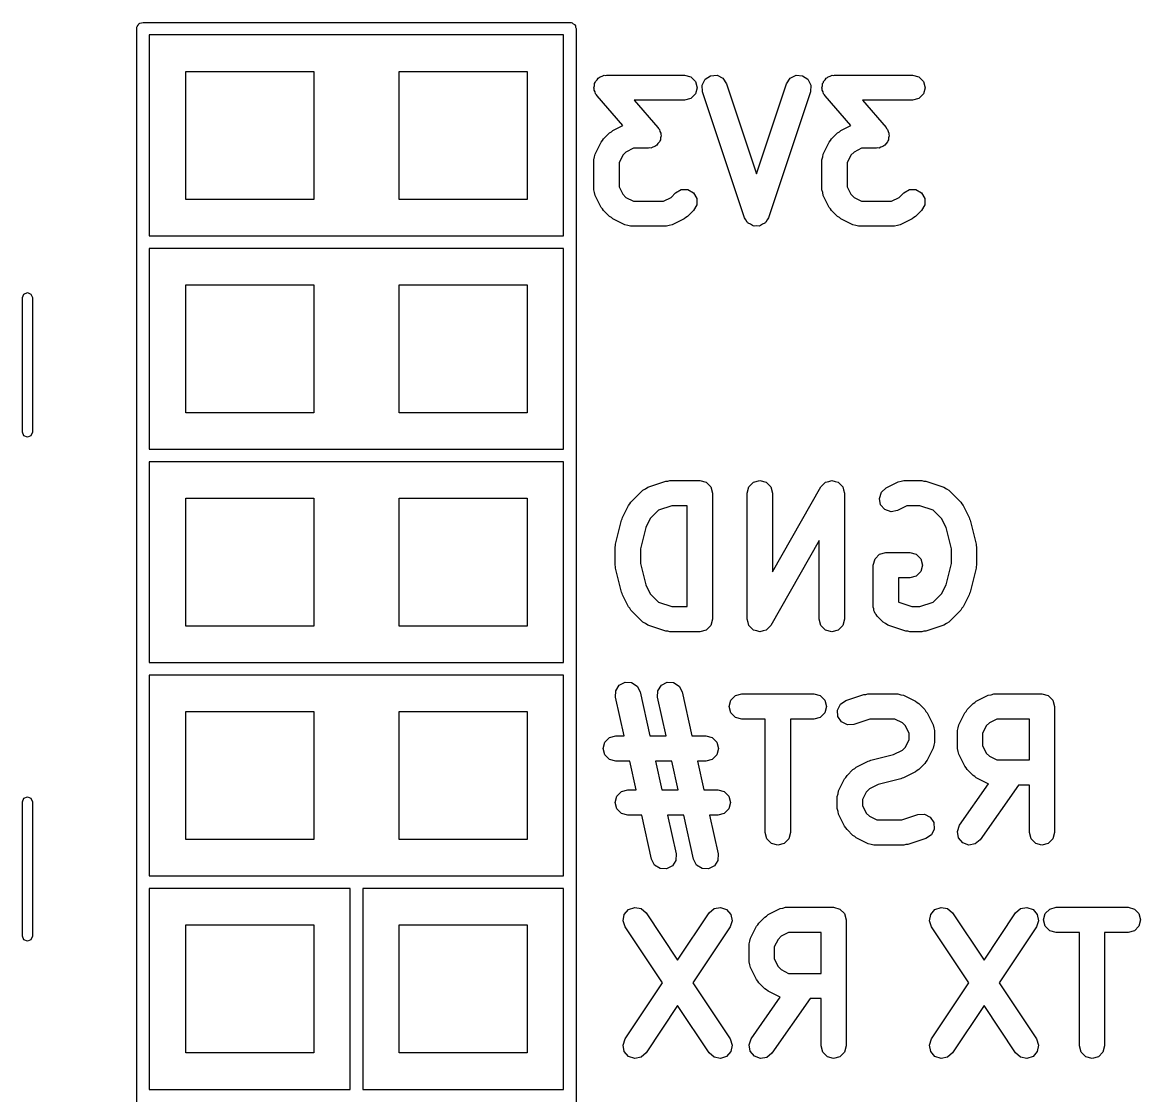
# Model space of a CAD drawing. Extents: x 1.65 to 3.45, y 0.29 to 3.7.
# Drawn here: x 2.923 to 3.447, y 2.37 to 2.873 of the extents above; entities that cross this region are included whole.
import ezdxf

# ---------------------------------------------------------------- set-up
doc = ezdxf.new("R2010")
doc.units = 0
doc.header["$MEASUREMENT"] = 0
doc.layers.add('BLACK', color=7, linetype='CONTINUOUS')

msp = doc.modelspace()

# ---------------------------------------------------------------- linework, layer by layer
at = {"layer": 'BLACK', "linetype": 'CONTINUOUS'}
for p, q in [((2.97723, 2.87101), (2.97772, 2.8716)), ((2.97772, 2.8716), (2.9781, 2.87226)), ((2.9781, 2.87226), (2.97835, 2.87235)), ((2.97835, 2.87235), (2.97852, 2.87256)), ((2.97852, 2.87256), (2.97928, 2.87269)), ((2.97928, 2.87269), (2.98, 2.87295)), ((2.98, 2.87295), (3.18, 2.87295)), ((3.18, 2.87295), (3.18038, 2.87289)), ((3.18038, 2.87289), (3.18051, 2.87291)), ((3.18051, 2.87291), (3.18063, 2.87284)), ((3.18063, 2.87284), (3.18101, 2.87277)), ((3.18101, 2.87277), (3.1816, 2.87228)), ((3.1816, 2.87228), (3.18226, 2.8719)), ((3.18226, 2.8719), (3.18235, 2.87165)), ((3.18235, 2.87165), (3.18256, 2.87148)), ((3.18256, 2.87148), (3.18269, 2.87072)), ((2.97705, 2.87), (2.97711, 2.87038)), ((2.97705, 2.27), (2.97705, 2.87)), ((2.97709, 2.87051), (2.97716, 2.87063)), ((2.97711, 2.87038), (2.97709, 2.87051)), ((2.97716, 2.87063), (2.97723, 2.87101)), ((2.98295, 2.86705), (2.98295, 2.77295)), ((3.17705, 2.86705), (2.98295, 2.86705)), ((3.17705, 2.77295), (3.17705, 2.86705)), ((3.18269, 2.87072), (3.18295, 2.87)), ((3.18295, 2.87), (3.18295, 2.27)), ((3, 2.79), (3, 2.85)), ((3, 2.85), (3.06, 2.85)), ((3.06, 2.85), (3.06, 2.79)), ((3.1, 2.79), (3.1, 2.85)), ((3.1, 2.85), (3.16, 2.85)), ((3.16, 2.85), (3.16, 2.79)), ((3.19189, 2.84473), (3.19204, 2.84529)), ((3.19204, 2.84529), (3.19273, 2.84598)), ((3.19273, 2.84598), (3.19327, 2.84678)), ((3.19327, 2.84678), (3.19379, 2.84704)), ((3.19379, 2.84704), (3.1942, 2.84745)), ((3.1942, 2.84745), (3.19514, 2.84771)), ((3.19514, 2.84771), (3.19601, 2.84813)), ((3.19601, 2.84813), (3.19659, 2.84809)), ((3.19659, 2.84809), (3.19715, 2.84825)), ((3.19715, 2.84825), (3.23371, 2.84825)), ((3.23371, 2.84825), (3.23666, 2.84745)), ((3.23666, 2.84745), (3.23883, 2.84529)), ((3.23883, 2.84529), (3.23962, 2.84234)), ((3.24199, 2.84352), (3.24335, 2.84626)), ((3.24335, 2.84626), (3.24591, 2.84794)), ((3.24591, 2.84794), (3.24896, 2.84813)), ((3.24896, 2.84813), (3.25169, 2.84676)), ((3.25169, 2.84676), (3.25338, 2.84421)), ((3.28154, 2.84421), (3.28322, 2.84676)), ((3.28322, 2.84676), (3.28596, 2.84813)), ((3.28596, 2.84813), (3.28901, 2.84794)), ((3.28901, 2.84794), (3.29156, 2.84626)), ((3.29156, 2.84626), (3.29293, 2.84352)), ((3.29875, 2.84473), (3.2989, 2.84529)), ((3.2989, 2.84529), (3.29959, 2.84598)), ((3.29959, 2.84598), (3.30013, 2.84678)), ((3.30013, 2.84678), (3.30065, 2.84704)), ((3.30065, 2.84704), (3.30106, 2.84745)), ((3.30106, 2.84745), (3.302, 2.84771)), ((3.302, 2.84771), (3.30287, 2.84813)), ((3.30287, 2.84813), (3.30345, 2.84809)), ((3.30345, 2.84809), (3.30402, 2.84825)), ((3.30402, 2.84825), (3.34057, 2.84825)), ((3.34057, 2.84825), (3.34353, 2.84745)), ((3.34353, 2.84745), (3.34569, 2.84529)), ((3.34569, 2.84529), (3.34648, 2.84234)), ((3.19125, 2.84234), (3.1915, 2.84328)), ((3.1914, 2.84178), (3.19125, 2.84234)), ((3.19136, 2.84119), (3.1914, 2.84178)), ((3.19179, 2.84032), (3.19136, 2.84119)), ((3.1915, 2.84328), (3.19156, 2.84424)), ((3.19156, 2.84424), (3.19189, 2.84473)), ((3.19204, 2.83939), (3.19179, 2.84032)), ((3.23962, 2.84234), (3.23883, 2.83939)), ((3.24217, 2.84047), (3.24199, 2.84352)), ((3.26186, 2.78142), (3.24217, 2.84047)), ((3.25338, 2.84421), (3.26746, 2.80196)), ((3.26746, 2.80196), (3.28154, 2.84421)), ((3.29275, 2.84047), (3.27306, 2.78142)), ((3.29293, 2.84352), (3.29275, 2.84047)), ((3.29811, 2.84234), (3.29836, 2.84328)), ((3.29826, 2.84178), (3.29811, 2.84234)), ((3.29822, 2.84119), (3.29826, 2.84178)), ((3.29865, 2.84032), (3.29822, 2.84119)), ((3.29836, 2.84328), (3.29843, 2.84424)), ((3.29843, 2.84424), (3.29875, 2.84473)), ((3.2989, 2.83939), (3.29865, 2.84032)), ((3.34648, 2.84234), (3.34569, 2.83939)), ((3.19245, 2.83897), (3.19204, 2.83939)), ((3.19271, 2.83845), (3.19245, 2.83897)), ((3.20479, 2.82464), (3.19271, 2.83845)), ((3.23371, 2.83643), (3.21017, 2.83643)), ((3.21017, 2.83643), (3.22128, 2.82373)), ((3.23666, 2.83723), (3.23371, 2.83643)), ((3.23883, 2.83939), (3.23666, 2.83723)), ((3.29931, 2.83897), (3.2989, 2.83939)), ((3.29957, 2.83845), (3.29931, 2.83897)), ((3.31166, 2.82464), (3.29957, 2.83845)), ((3.34057, 2.83643), (3.31703, 2.83643)), ((3.31703, 2.83643), (3.32815, 2.82373)), ((3.34353, 2.83723), (3.34057, 2.83643)), ((3.34569, 2.83939), (3.34353, 2.83723)), ((3.20014, 2.82231), (3.20479, 2.82464)), ((3.307, 2.82231), (3.31166, 2.82464)), ((3.19579, 2.81839), (3.1986, 2.82121)), ((3.1986, 2.82121), (3.19943, 2.82168)), ((3.19943, 2.82168), (3.20014, 2.82231)), ((3.22128, 2.82373), (3.22154, 2.82321)), ((3.22154, 2.82321), (3.22195, 2.8228)), ((3.22195, 2.8228), (3.2222, 2.82186)), ((3.2222, 2.82186), (3.22263, 2.82099)), ((3.22249, 2.81891), (3.22243, 2.81794)), ((3.22274, 2.81984), (3.22249, 2.81891)), ((3.22263, 2.82099), (3.22259, 2.82041)), ((3.22259, 2.82041), (3.22274, 2.81984)), ((3.30265, 2.81839), (3.30546, 2.82121)), ((3.30546, 2.82121), (3.30629, 2.82168)), ((3.30629, 2.82168), (3.307, 2.82231)), ((3.32815, 2.82373), (3.3284, 2.82321)), ((3.3284, 2.82321), (3.32882, 2.8228)), ((3.32882, 2.8228), (3.32907, 2.82186)), ((3.32907, 2.82186), (3.32949, 2.82099)), ((3.32936, 2.81891), (3.32929, 2.81794)), ((3.32961, 2.81984), (3.32936, 2.81891)), ((3.32949, 2.82099), (3.32946, 2.82041)), ((3.32946, 2.82041), (3.32961, 2.81984)), ((3.19187, 2.81123), (3.19468, 2.81686)), ((3.19468, 2.81686), (3.19531, 2.81757)), ((3.19531, 2.81757), (3.19579, 2.81839)), ((3.2098, 2.81394), (3.20628, 2.81218)), ((3.21684, 2.81394), (3.2098, 2.81394)), ((3.2174, 2.81409), (3.21684, 2.81394)), ((3.21798, 2.81405), (3.2174, 2.81409)), ((3.21886, 2.81448), (3.21798, 2.81405)), ((3.21979, 2.81473), (3.21886, 2.81448)), ((3.2202, 2.81514), (3.21979, 2.81473)), ((3.22073, 2.8154), (3.2202, 2.81514)), ((3.22127, 2.8162), (3.22073, 2.8154)), ((3.22195, 2.81689), (3.22127, 2.8162)), ((3.2221, 2.81745), (3.22195, 2.81689)), ((3.22243, 2.81794), (3.2221, 2.81745)), ((3.29873, 2.81123), (3.30155, 2.81686)), ((3.30155, 2.81686), (3.30218, 2.81757)), ((3.30218, 2.81757), (3.30265, 2.81839)), ((3.31666, 2.81394), (3.31314, 2.81218)), ((3.3237, 2.81394), (3.31666, 2.81394)), ((3.32426, 2.81409), (3.3237, 2.81394)), ((3.32485, 2.81405), (3.32426, 2.81409)), ((3.32572, 2.81448), (3.32485, 2.81405)), ((3.32665, 2.81473), (3.32572, 2.81448)), ((3.32707, 2.81514), (3.32665, 2.81473)), ((3.32759, 2.8154), (3.32707, 2.81514)), ((3.32813, 2.8162), (3.32759, 2.8154)), ((3.32882, 2.81689), (3.32813, 2.8162)), ((3.32897, 2.81745), (3.32882, 2.81689)), ((3.32929, 2.81794), (3.32897, 2.81745)), ((3.19125, 2.80859), (3.1916, 2.80991)), ((3.19125, 2.79453), (3.19125, 2.80859)), ((3.1916, 2.80991), (3.19187, 2.81123)), ((3.20482, 2.81072), (3.20306, 2.8072)), ((3.20628, 2.81218), (3.20482, 2.81072)), ((3.29811, 2.80859), (3.29846, 2.80991)), ((3.29811, 2.79453), (3.29811, 2.80859)), ((3.29846, 2.80991), (3.29873, 2.81123)), ((3.31168, 2.81072), (3.30992, 2.8072)), ((3.31314, 2.81218), (3.31168, 2.81072)), ((3.20306, 2.8072), (3.20306, 2.79593)), ((3.30992, 2.8072), (3.30992, 2.79593)), ((3.1916, 2.79322), (3.19125, 2.79453)), ((3.19187, 2.79189), (3.1916, 2.79322)), ((3.20306, 2.79593), (3.20482, 2.79241)), ((3.2274, 2.79095), (3.22954, 2.79308)), ((3.22954, 2.79308), (3.23218, 2.79461)), ((3.23218, 2.79461), (3.23524, 2.79461)), ((3.23524, 2.79461), (3.23789, 2.79308)), ((3.23789, 2.79308), (3.23942, 2.79044)), ((3.29846, 2.79322), (3.29811, 2.79453)), ((3.29873, 2.79189), (3.29846, 2.79322)), ((3.30992, 2.79593), (3.31168, 2.79241)), ((3.33426, 2.79095), (3.3364, 2.79308)), ((3.3364, 2.79308), (3.33905, 2.79461)), ((3.33905, 2.79461), (3.3421, 2.79461)), ((3.3421, 2.79461), (3.34475, 2.79308)), ((3.34475, 2.79308), (3.34628, 2.79044)), ((3.06, 2.79), (3, 2.79)), ((3.16, 2.79), (3.1, 2.79)), ((3.19468, 2.78627), (3.19187, 2.79189)), ((3.20482, 2.79241), (3.20628, 2.79095)), ((3.20628, 2.79095), (3.2098, 2.78919)), ((3.2098, 2.78919), (3.22388, 2.78919)), ((3.22388, 2.78919), (3.2274, 2.79095)), ((3.23942, 2.79044), (3.23942, 2.78738)), ((3.30155, 2.78627), (3.29873, 2.79189)), ((3.31168, 2.79241), (3.31314, 2.79095)), ((3.31314, 2.79095), (3.31666, 2.78919)), ((3.31666, 2.78919), (3.33074, 2.78919)), ((3.33074, 2.78919), (3.33426, 2.79095)), ((3.34628, 2.79044), (3.34628, 2.78738)), ((3.19531, 2.78556), (3.19468, 2.78627)), ((3.19579, 2.78473), (3.19531, 2.78556)), ((3.1986, 2.78192), (3.19579, 2.78473)), ((3.23789, 2.78473), (3.23508, 2.78192)), ((3.23942, 2.78738), (3.23789, 2.78473)), ((3.30218, 2.78556), (3.30155, 2.78627)), ((3.30265, 2.78473), (3.30218, 2.78556)), ((3.30546, 2.78192), (3.30265, 2.78473)), ((3.34475, 2.78473), (3.34194, 2.78192)), ((3.34628, 2.78738), (3.34475, 2.78473)), ((3.19943, 2.78145), (3.1986, 2.78192)), ((3.20014, 2.78081), (3.19943, 2.78145)), ((3.20576, 2.778), (3.20014, 2.78081)), ((3.20709, 2.77773), (3.20576, 2.778)), ((3.2084, 2.77738), (3.20709, 2.77773)), ((3.22528, 2.77738), (3.2084, 2.77738)), ((3.22659, 2.77773), (3.22528, 2.77738)), ((3.22792, 2.778), (3.22659, 2.77773)), ((3.23354, 2.78081), (3.22792, 2.778)), ((3.23425, 2.78145), (3.23354, 2.78081)), ((3.23508, 2.78192), (3.23425, 2.78145)), ((3.26251, 2.78043), (3.26186, 2.78142)), ((3.26304, 2.77937), (3.26251, 2.78043)), ((3.26334, 2.77917), (3.26304, 2.77937)), ((3.26354, 2.77887), (3.26334, 2.77917)), ((3.2646, 2.77834), (3.26354, 2.77887)), ((3.26559, 2.77768), (3.2646, 2.77834)), ((3.26595, 2.77766), (3.26559, 2.77768)), ((3.26627, 2.7775), (3.26595, 2.77766)), ((3.26746, 2.77757), (3.26627, 2.7775)), ((3.26864, 2.7775), (3.26746, 2.77757)), ((3.26896, 2.77766), (3.26864, 2.7775)), ((3.26933, 2.77768), (3.26896, 2.77766)), ((3.27032, 2.77834), (3.26933, 2.77768)), ((3.27138, 2.77887), (3.27032, 2.77834)), ((3.27157, 2.77917), (3.27138, 2.77887)), ((3.27188, 2.77937), (3.27157, 2.77917)), ((3.27241, 2.78043), (3.27188, 2.77937)), ((3.27306, 2.78142), (3.27241, 2.78043)), ((3.30629, 2.78145), (3.30546, 2.78192)), ((3.307, 2.78081), (3.30629, 2.78145)), ((3.31262, 2.778), (3.307, 2.78081)), ((3.31395, 2.77773), (3.31262, 2.778)), ((3.31526, 2.77738), (3.31395, 2.77773)), ((3.33214, 2.77738), (3.31526, 2.77738)), ((3.33345, 2.77773), (3.33214, 2.77738)), ((3.33478, 2.778), (3.33345, 2.77773)), ((3.3404, 2.78081), (3.33478, 2.778)), ((3.34111, 2.78145), (3.3404, 2.78081)), ((3.34194, 2.78192), (3.34111, 2.78145)), ((2.98295, 2.77295), (3.17705, 2.77295)), ((2.98295, 2.76705), (2.98295, 2.67295)), ((3.17705, 2.76705), (2.98295, 2.76705)), ((3.17705, 2.67295), (3.17705, 2.76705)), ((2.92346, 2.74394), (2.92416, 2.74561)), ((2.92416, 2.74561), (2.92583, 2.7463)), ((2.92583, 2.7463), (2.9275, 2.74561)), ((2.9275, 2.74561), (2.92819, 2.74394)), ((3, 2.69), (3, 2.75)), ((3, 2.75), (3.06, 2.75)), ((3.06, 2.75), (3.06, 2.69)), ((3.1, 2.69), (3.1, 2.75)), ((3.1, 2.75), (3.16, 2.75)), ((3.16, 2.75), (3.16, 2.69)), ((2.92346, 2.68094), (2.92346, 2.74394)), ((2.92819, 2.74394), (2.92819, 2.68094)), ((3.06, 2.69), (3, 2.69)), ((3.16, 2.69), (3.1, 2.69)), ((2.92416, 2.67927), (2.92346, 2.68094)), ((2.92583, 2.67858), (2.92416, 2.67927)), ((2.9275, 2.67927), (2.92583, 2.67858)), ((2.92819, 2.68094), (2.9275, 2.67927)), ((2.98295, 2.67295), (3.17705, 2.67295)), ((2.98295, 2.66705), (2.98295, 2.57295)), ((3.17705, 2.66705), (2.98295, 2.66705)), ((3.17705, 2.57295), (3.17705, 2.66705)), ((3.21654, 2.65513), (3.22497, 2.65794)), ((3.22497, 2.65794), (3.22592, 2.658)), ((3.22592, 2.658), (3.22684, 2.65825)), ((3.22684, 2.65825), (3.2409, 2.65825)), ((3.2409, 2.65825), (3.24385, 2.65745)), ((3.24385, 2.65745), (3.24601, 2.65529)), ((3.26391, 2.65529), (3.26607, 2.65745)), ((3.26607, 2.65745), (3.26902, 2.65825)), ((3.26902, 2.65825), (3.27197, 2.65745)), ((3.27197, 2.65745), (3.27414, 2.65529)), ((3.29872, 2.65636), (3.29979, 2.65744)), ((3.29979, 2.65744), (3.2998, 2.65744)), ((3.2998, 2.65744), (3.29981, 2.65745)), ((3.29981, 2.65745), (3.30128, 2.65785)), ((3.30128, 2.65785), (3.30274, 2.65825)), ((3.30274, 2.65825), (3.30275, 2.65824)), ((3.30275, 2.65824), (3.30277, 2.65825)), ((3.30277, 2.65825), (3.30423, 2.65785)), ((3.30423, 2.65785), (3.3057, 2.65747)), ((3.3057, 2.65747), (3.30571, 2.65746)), ((3.30571, 2.65746), (3.30572, 2.65745)), ((3.30572, 2.65745), (3.30679, 2.65638)), ((3.32825, 2.65481), (3.33387, 2.65762)), ((3.33387, 2.65762), (3.3352, 2.65789)), ((3.3352, 2.65789), (3.33651, 2.65825)), ((3.33651, 2.65825), (3.34495, 2.65825)), ((3.34495, 2.65825), (3.34587, 2.658)), ((3.34587, 2.658), (3.34682, 2.65794)), ((3.34682, 2.65794), (3.35525, 2.65513)), ((3.2086, 2.64808), (3.21423, 2.6537)), ((3.21423, 2.6537), (3.2154, 2.65438)), ((3.2154, 2.65438), (3.21654, 2.65513)), ((3.24601, 2.65529), (3.24681, 2.65234)), ((3.24681, 2.65234), (3.24681, 2.59328)), ((3.26312, 2.65234), (3.26391, 2.65529)), ((3.26312, 2.59328), (3.26312, 2.65234)), ((3.27414, 2.65529), (3.27493, 2.65234)), ((3.27493, 2.61552), (3.29764, 2.65527)), ((3.27493, 2.65234), (3.27493, 2.61552)), ((3.29764, 2.65527), (3.29765, 2.65528)), ((3.29765, 2.65529), (3.29872, 2.65636)), ((3.29765, 2.65528), (3.29765, 2.65529)), ((3.30679, 2.65638), (3.30787, 2.65532)), ((3.30787, 2.65532), (3.30787, 2.6553)), ((3.30787, 2.6553), (3.30788, 2.65529)), ((3.30788, 2.65529), (3.30827, 2.65383)), ((3.30827, 2.65383), (3.30867, 2.65237)), ((3.30867, 2.65237), (3.30867, 2.65235)), ((3.30867, 2.65235), (3.30867, 2.65234)), ((3.30867, 2.65234), (3.30867, 2.59328)), ((3.32499, 2.64988), (3.32596, 2.65278)), ((3.32596, 2.65278), (3.32825, 2.65481)), ((3.35525, 2.65513), (3.35639, 2.65438)), ((3.35639, 2.65438), (3.35756, 2.6537)), ((3.35756, 2.6537), (3.36319, 2.64808)), ((3, 2.59), (3, 2.65)), ((3, 2.65), (3.06, 2.65)), ((3.06, 2.65), (3.06, 2.59)), ((3.1, 2.59), (3.1, 2.65)), ((3.1, 2.65), (3.16, 2.65)), ((3.16, 2.65), (3.16, 2.59)), ((3.20468, 2.64092), (3.2075, 2.64654)), ((3.2075, 2.64654), (3.20813, 2.64726)), ((3.20813, 2.64726), (3.2086, 2.64808)), ((3.2278, 2.64643), (3.22159, 2.64437)), ((3.23499, 2.64643), (3.2278, 2.64643)), ((3.23499, 2.59919), (3.23499, 2.64643)), ((3.32561, 2.64689), (3.32499, 2.64988)), ((3.32763, 2.6446), (3.32561, 2.64689)), ((3.33791, 2.64643), (3.33353, 2.64425)), ((3.34399, 2.64643), (3.33791, 2.64643)), ((3.3502, 2.64437), (3.34399, 2.64643)), ((3.36319, 2.64808), (3.36366, 2.64726)), ((3.36366, 2.64726), (3.36429, 2.64654)), ((3.36429, 2.64654), (3.3671, 2.64092)), ((3.20455, 2.64028), (3.20468, 2.64092)), ((3.22159, 2.64437), (3.21763, 2.64041)), ((3.33053, 2.64363), (3.32763, 2.6446)), ((3.33353, 2.64425), (3.33053, 2.64363)), ((3.35416, 2.64041), (3.3502, 2.64437)), ((3.3671, 2.64092), (3.36723, 2.64028)), ((3.20142, 2.62846), (3.20424, 2.63971)), ((3.20424, 2.63971), (3.20455, 2.64028)), ((3.21554, 2.63622), (3.21306, 2.6263)), ((3.21763, 2.64041), (3.21554, 2.63622)), ((3.35625, 2.63622), (3.35416, 2.64041)), ((3.35873, 2.6263), (3.35625, 2.63622)), ((3.36723, 2.64028), (3.36755, 2.63971)), ((3.36755, 2.63971), (3.37036, 2.62846)), ((3.20125, 2.62703), (3.20144, 2.62773)), ((3.20125, 2.61859), (3.20125, 2.62703)), ((3.20144, 2.62773), (3.20142, 2.62846)), ((3.21306, 2.6263), (3.21306, 2.61932)), ((3.29686, 2.6301), (3.27415, 2.59035)), ((3.29686, 2.59328), (3.29686, 2.6301)), ((3.35873, 2.61932), (3.35873, 2.6263)), ((3.37036, 2.62846), (3.37035, 2.62773)), ((3.37035, 2.62773), (3.37054, 2.62703)), ((3.37054, 2.62703), (3.37054, 2.61859)), ((3.32217, 2.61859), (3.32296, 2.62155)), ((3.32296, 2.62155), (3.32512, 2.62371)), ((3.32512, 2.62371), (3.32808, 2.6245)), ((3.32808, 2.6245), (3.33933, 2.6245)), ((3.33933, 2.6245), (3.34228, 2.62371)), ((3.34228, 2.62371), (3.34444, 2.62155)), ((3.34444, 2.62155), (3.34523, 2.61859)), ((3.20144, 2.61789), (3.20125, 2.61859)), ((3.20142, 2.61716), (3.20144, 2.61789)), ((3.20424, 2.60591), (3.20142, 2.61716)), ((3.21306, 2.61932), (3.21554, 2.60941)), ((3.32217, 2.59891), (3.32217, 2.61859)), ((3.34444, 2.61564), (3.34228, 2.61348)), ((3.34523, 2.61859), (3.34444, 2.61564)), ((3.35625, 2.60941), (3.35873, 2.61932)), ((3.37036, 2.61716), (3.36755, 2.60591)), ((3.37054, 2.61859), (3.37035, 2.61789)), ((3.37035, 2.61789), (3.37036, 2.61716)), ((3.21554, 2.60941), (3.21763, 2.60522)), ((3.33933, 2.61269), (3.33398, 2.61269)), ((3.33398, 2.61269), (3.33398, 2.60136)), ((3.34228, 2.61348), (3.33933, 2.61269)), ((3.35416, 2.60522), (3.35625, 2.60941)), ((3.20455, 2.60534), (3.20424, 2.60591)), ((3.20468, 2.6047), (3.20455, 2.60534)), ((3.2075, 2.59908), (3.20468, 2.6047)), ((3.21763, 2.60522), (3.22159, 2.60126)), ((3.3502, 2.60126), (3.35416, 2.60522)), ((3.3671, 2.6047), (3.36429, 2.59908)), ((3.36723, 2.60534), (3.3671, 2.6047)), ((3.36755, 2.60591), (3.36723, 2.60534)), ((3.20813, 2.59837), (3.2075, 2.59908)), ((3.22159, 2.60126), (3.2278, 2.59919)), ((3.2278, 2.59919), (3.23499, 2.59919)), ((3.32237, 2.59816), (3.32217, 2.59891)), ((3.33398, 2.60136), (3.33408, 2.60126)), ((3.33408, 2.60126), (3.34028, 2.59919)), ((3.34028, 2.59919), (3.34399, 2.59919)), ((3.34399, 2.59919), (3.3502, 2.60126)), ((3.36429, 2.59908), (3.36366, 2.59837)), ((3.2086, 2.59755), (3.20813, 2.59837)), ((3.21423, 2.59192), (3.2086, 2.59755)), ((3.32237, 2.59738), (3.32237, 2.59816)), ((3.32276, 2.59671), (3.32237, 2.59738)), ((3.32296, 2.59596), (3.32276, 2.59671)), ((3.32351, 2.59541), (3.32296, 2.59596)), ((3.3239, 2.59473), (3.32351, 2.59541)), ((3.32671, 2.59192), (3.3239, 2.59473)), ((3.36319, 2.59755), (3.35756, 2.59192)), ((3.36366, 2.59837), (3.36319, 2.59755)), ((3.06, 2.59), (3, 2.59)), ((3.16, 2.59), (3.1, 2.59)), ((3.2154, 2.59124), (3.21423, 2.59192)), ((3.21654, 2.59049), (3.2154, 2.59124)), ((3.22497, 2.58768), (3.21654, 2.59049)), ((3.24601, 2.59033), (3.24385, 2.58817)), ((3.24681, 2.59328), (3.24601, 2.59033)), ((3.26312, 2.59327), (3.26312, 2.59328)), ((3.26312, 2.59326), (3.26312, 2.59327)), ((3.26352, 2.59179), (3.26312, 2.59326)), ((3.26391, 2.59033), (3.26352, 2.59179)), ((3.26392, 2.59032), (3.26391, 2.59033)), ((3.26392, 2.59031), (3.26392, 2.59032)), ((3.265, 2.58924), (3.26392, 2.59031)), ((3.26607, 2.58817), (3.265, 2.58924)), ((3.27306, 2.58926), (3.272, 2.58818)), ((3.27414, 2.59033), (3.27306, 2.58926)), ((3.27415, 2.59035), (3.27414, 2.59034)), ((3.27414, 2.59034), (3.27414, 2.59033)), ((3.29765, 2.59033), (3.29686, 2.59328)), ((3.29981, 2.58817), (3.29765, 2.59033)), ((3.30788, 2.59033), (3.30572, 2.58817)), ((3.30867, 2.59328), (3.30788, 2.59033)), ((3.32789, 2.59124), (3.32671, 2.59192)), ((3.32902, 2.59049), (3.32789, 2.59124)), ((3.33746, 2.58768), (3.32902, 2.59049)), ((3.35525, 2.59049), (3.34682, 2.58768)), ((3.35639, 2.59124), (3.35525, 2.59049)), ((3.35756, 2.59192), (3.35639, 2.59124)), ((3.22592, 2.58763), (3.22497, 2.58768)), ((3.22684, 2.58738), (3.22592, 2.58763)), ((3.2409, 2.58738), (3.22684, 2.58738)), ((3.24385, 2.58817), (3.2409, 2.58738)), ((3.26608, 2.58817), (3.26607, 2.58817)), ((3.26609, 2.58816), (3.26608, 2.58817)), ((3.26756, 2.58777), (3.26609, 2.58816)), ((3.26902, 2.58738), (3.26756, 2.58777)), ((3.26903, 2.58738), (3.26902, 2.58738)), ((3.26905, 2.58738), (3.26903, 2.58738)), ((3.27051, 2.58778), (3.26905, 2.58738)), ((3.27197, 2.58817), (3.27051, 2.58778)), ((3.27198, 2.58818), (3.27197, 2.58817)), ((3.272, 2.58818), (3.27198, 2.58818)), ((3.30277, 2.58738), (3.29981, 2.58817)), ((3.30572, 2.58817), (3.30277, 2.58738)), ((3.33841, 2.58763), (3.33746, 2.58768)), ((3.33933, 2.58738), (3.33841, 2.58763)), ((3.34495, 2.58738), (3.33933, 2.58738)), ((3.34587, 2.58763), (3.34495, 2.58738)), ((3.34682, 2.58768), (3.34587, 2.58763)), ((2.98295, 2.57295), (3.17705, 2.57295)), ((2.98295, 2.56705), (2.98295, 2.47295)), ((3.17705, 2.56705), (2.98295, 2.56705)), ((3.17705, 2.47295), (3.17705, 2.56705)), ((3.20152, 2.55974), (3.20316, 2.56232)), ((3.20316, 2.56232), (3.20587, 2.56373)), ((3.20587, 2.56373), (3.20893, 2.5636)), ((3.20893, 2.5636), (3.21151, 2.56196)), ((3.22121, 2.55974), (3.22285, 2.56232)), ((3.22285, 2.56232), (3.22556, 2.56373)), ((3.22556, 2.56373), (3.22861, 2.5636)), ((3.22861, 2.5636), (3.23119, 2.56196)), ((3.20139, 2.55668), (3.20152, 2.55974)), ((3.21151, 2.56196), (3.21292, 2.55925)), ((3.21292, 2.55925), (3.21752, 2.53856)), ((3.22107, 2.55668), (3.22121, 2.55974)), ((3.23119, 2.56196), (3.2326, 2.55925)), ((3.2326, 2.55925), (3.2372, 2.53856)), ((3.25547, 2.55529), (3.25763, 2.55745)), ((3.25763, 2.55745), (3.26058, 2.55825)), ((3.26058, 2.55825), (3.29433, 2.55825)), ((3.29433, 2.55825), (3.29728, 2.55745)), ((3.29728, 2.55745), (3.29945, 2.55529)), ((3.30934, 2.55513), (3.31777, 2.55794)), ((3.31777, 2.55794), (3.31872, 2.558)), ((3.31872, 2.558), (3.31964, 2.55825)), ((3.31964, 2.55825), (3.3337, 2.55825)), ((3.3337, 2.55825), (3.33501, 2.55789)), ((3.33501, 2.55789), (3.33634, 2.55762)), ((3.33634, 2.55762), (3.34197, 2.55481)), ((3.37043, 2.55481), (3.37605, 2.55762)), ((3.37605, 2.55762), (3.37738, 2.55789)), ((3.37738, 2.55789), (3.3787, 2.55825)), ((3.3787, 2.55825), (3.40119, 2.55825)), ((3.40119, 2.55825), (3.40415, 2.55745)), ((3.40415, 2.55745), (3.40631, 2.55529)), ((3.20542, 2.53856), (3.20139, 2.55668)), ((3.2251, 2.53856), (3.22107, 2.55668)), ((3.25468, 2.55234), (3.25547, 2.55529)), ((3.25547, 2.54939), (3.25468, 2.55234)), ((3.29945, 2.55529), (3.30024, 2.55234)), ((3.30024, 2.55234), (3.29945, 2.54939)), ((3.30542, 2.55071), (3.30679, 2.55345)), ((3.30679, 2.55345), (3.30934, 2.55513)), ((3.34197, 2.55481), (3.34268, 2.55418)), ((3.34268, 2.55418), (3.3435, 2.5537)), ((3.3435, 2.5537), (3.34631, 2.55089)), ((3.36608, 2.55089), (3.3689, 2.5537)), ((3.3689, 2.5537), (3.36972, 2.55418)), ((3.36972, 2.55418), (3.37043, 2.55481)), ((3.40631, 2.55529), (3.4071, 2.55234)), ((3.4071, 2.55234), (3.4071, 2.49328)), ((3, 2.49), (3, 2.55)), ((3, 2.55), (3.06, 2.55)), ((3.06, 2.55), (3.06, 2.49)), ((3.1, 2.49), (3.1, 2.55)), ((3.1, 2.55), (3.16, 2.55)), ((3.16, 2.55), (3.16, 2.49)), ((3.25763, 2.54723), (3.25547, 2.54939)), ((3.26058, 2.54643), (3.25763, 2.54723)), ((3.29728, 2.54723), (3.29433, 2.54643)), ((3.29945, 2.54939), (3.29728, 2.54723)), ((3.3056, 2.54766), (3.30542, 2.55071)), ((3.30729, 2.54511), (3.3056, 2.54766)), ((3.34631, 2.55089), (3.34679, 2.55007)), ((3.34679, 2.55007), (3.34742, 2.54936)), ((3.34742, 2.54936), (3.35023, 2.54373)), ((3.36216, 2.54373), (3.36498, 2.54936)), ((3.36498, 2.54936), (3.36561, 2.55007)), ((3.36561, 2.55007), (3.36608, 2.55089)), ((3.27155, 2.54643), (3.26058, 2.54643)), ((3.27155, 2.49328), (3.27155, 2.54643)), ((3.29433, 2.54643), (3.28336, 2.54643)), ((3.28336, 2.54643), (3.28336, 2.49328)), ((3.31002, 2.54374), (3.30729, 2.54511)), ((3.31307, 2.54393), (3.31002, 2.54374)), ((3.3206, 2.54643), (3.31307, 2.54393)), ((3.33231, 2.54643), (3.3206, 2.54643)), ((3.33583, 2.54467), (3.33231, 2.54643)), ((3.33728, 2.54322), (3.33583, 2.54467)), ((3.33904, 2.5397), (3.33728, 2.54322)), ((3.35023, 2.54373), (3.3505, 2.5424)), ((3.3505, 2.5424), (3.35085, 2.54109)), ((3.36154, 2.54109), (3.36189, 2.5424)), ((3.36189, 2.5424), (3.36216, 2.54373)), ((3.37511, 2.54322), (3.37335, 2.5397)), ((3.37657, 2.54467), (3.37511, 2.54322)), ((3.38009, 2.54643), (3.37657, 2.54467)), ((3.39529, 2.54643), (3.38009, 2.54643)), ((3.39529, 2.52731), (3.39529, 2.54643)), ((3.19642, 2.53561), (3.19858, 2.53777)), ((3.19858, 2.53777), (3.20153, 2.53856)), ((3.20153, 2.53856), (3.20542, 2.53856)), ((3.21752, 2.53856), (3.2251, 2.53856)), ((3.2372, 2.53856), (3.24371, 2.53856)), ((3.24371, 2.53856), (3.24666, 2.53777)), ((3.24666, 2.53777), (3.24883, 2.53561)), ((3.33728, 2.53334), (3.33904, 2.53686)), ((3.33904, 2.53686), (3.33904, 2.5397)), ((3.35085, 2.54109), (3.35085, 2.53547)), ((3.36154, 2.53265), (3.36154, 2.54109)), ((3.37335, 2.5397), (3.37335, 2.53405)), ((3.19562, 2.53265), (3.19642, 2.53561)), ((3.19642, 2.5297), (3.19562, 2.53265)), ((3.24883, 2.53561), (3.24962, 2.53265)), ((3.24962, 2.53265), (3.24883, 2.5297)), ((3.33164, 2.52979), (3.33583, 2.53188)), ((3.33583, 2.53188), (3.33728, 2.53334)), ((3.35023, 2.53283), (3.34742, 2.5272)), ((3.3505, 2.53416), (3.35023, 2.53283)), ((3.35085, 2.53547), (3.3505, 2.53416)), ((3.36189, 2.53134), (3.36154, 2.53265)), ((3.36216, 2.53001), (3.36189, 2.53134)), ((3.37335, 2.53405), (3.37511, 2.53053)), ((3.19858, 2.52754), (3.19642, 2.5297)), ((3.20153, 2.52675), (3.19858, 2.52754)), ((3.20804, 2.52675), (3.20153, 2.52675)), ((3.21104, 2.51325), (3.20804, 2.52675)), ((3.22014, 2.52675), (3.22314, 2.51325)), ((3.22773, 2.52675), (3.22014, 2.52675)), ((3.23073, 2.51325), (3.22773, 2.52675)), ((3.24371, 2.52675), (3.23983, 2.52675)), ((3.23983, 2.52675), (3.24282, 2.51325)), ((3.24666, 2.52754), (3.24371, 2.52675)), ((3.24883, 2.5297), (3.24666, 2.52754)), ((3.31419, 2.52388), (3.31981, 2.52669)), ((3.31981, 2.52669), (3.32045, 2.52682)), ((3.32045, 2.52682), (3.32102, 2.52714)), ((3.32102, 2.52714), (3.33164, 2.52979)), ((3.34631, 2.52567), (3.3435, 2.52285)), ((3.34679, 2.52649), (3.34631, 2.52567)), ((3.34742, 2.5272), (3.34679, 2.52649)), ((3.36498, 2.52439), (3.36216, 2.53001)), ((3.37511, 2.53053), (3.37657, 2.52907)), ((3.37657, 2.52907), (3.38009, 2.52731)), ((3.38009, 2.52731), (3.39529, 2.52731)), ((3.30984, 2.51996), (3.31265, 2.52277)), ((3.31265, 2.52277), (3.31348, 2.52325)), ((3.31348, 2.52325), (3.31419, 2.52388)), ((3.34197, 2.52175), (3.33634, 2.51894)), ((3.34268, 2.52238), (3.34197, 2.52175)), ((3.3435, 2.52285), (3.34268, 2.52238)), ((3.36561, 2.52368), (3.36498, 2.52439)), ((3.36608, 2.52285), (3.36561, 2.52368)), ((3.3689, 2.52004), (3.36608, 2.52285)), ((3.30592, 2.5128), (3.30873, 2.51842)), ((3.30873, 2.51842), (3.30936, 2.51913)), ((3.30936, 2.51913), (3.30984, 2.51996)), ((3.32451, 2.51583), (3.32033, 2.51374)), ((3.33513, 2.51849), (3.32451, 2.51583)), ((3.3357, 2.51881), (3.33513, 2.51849)), ((3.33634, 2.51894), (3.3357, 2.51881)), ((3.36261, 2.49667), (3.3762, 2.51609)), ((3.36972, 2.51957), (3.3689, 2.52004)), ((3.37043, 2.51894), (3.36972, 2.51957)), ((3.37605, 2.51612), (3.37043, 2.51894)), ((3.39021, 2.5155), (3.37228, 2.4899)), ((3.3762, 2.51609), (3.37605, 2.51612)), ((3.39529, 2.5155), (3.39021, 2.5155)), ((3.39529, 2.49328), (3.39529, 2.5155)), ((2.92416, 2.50939), (2.92583, 2.51008)), ((2.92583, 2.51008), (2.9275, 2.50939)), ((3.20125, 2.50735), (3.20204, 2.5103)), ((3.20204, 2.5103), (3.2042, 2.51246)), ((3.2042, 2.51246), (3.20715, 2.51325)), ((3.20715, 2.51325), (3.21104, 2.51325)), ((3.22314, 2.51325), (3.23073, 2.51325)), ((3.24282, 2.51325), (3.24934, 2.51325)), ((3.24934, 2.51325), (3.25229, 2.51246)), ((3.25229, 2.51246), (3.25445, 2.5103)), ((3.25445, 2.5103), (3.25524, 2.50735)), ((3.3053, 2.51016), (3.30565, 2.51147)), ((3.3053, 2.50453), (3.3053, 2.51016)), ((3.30565, 2.51147), (3.30592, 2.5128)), ((3.31887, 2.51228), (3.31711, 2.50876)), ((3.32033, 2.51374), (3.31887, 2.51228)), ((2.92346, 2.50772), (2.92416, 2.50939)), ((2.92346, 2.44472), (2.92346, 2.50772)), ((2.9275, 2.50939), (2.92819, 2.50772)), ((2.92819, 2.50772), (2.92819, 2.44472)), ((3.20204, 2.50439), (3.20125, 2.50735)), ((3.25524, 2.50735), (3.25445, 2.50439)), ((3.30565, 2.50322), (3.3053, 2.50453)), ((3.31711, 2.50876), (3.31711, 2.50593)), ((3.31711, 2.50593), (3.31887, 2.50241)), ((3.2042, 2.50223), (3.20204, 2.50439)), ((3.20715, 2.50144), (3.2042, 2.50223)), ((3.21367, 2.50144), (3.20715, 2.50144)), ((3.21826, 2.48075), (3.21367, 2.50144)), ((3.23335, 2.50144), (3.22576, 2.50144)), ((3.22576, 2.50144), (3.22979, 2.48332)), ((3.23795, 2.48075), (3.23335, 2.50144)), ((3.24934, 2.50144), (3.24545, 2.50144)), ((3.24545, 2.50144), (3.24948, 2.48332)), ((3.25229, 2.50223), (3.24934, 2.50144)), ((3.25445, 2.50439), (3.25229, 2.50223)), ((3.30592, 2.50189), (3.30565, 2.50322)), ((3.30873, 2.49627), (3.30592, 2.50189)), ((3.31887, 2.50241), (3.32033, 2.50095)), ((3.32033, 2.50095), (3.32385, 2.49919)), ((3.33555, 2.49919), (3.34308, 2.5017)), ((3.34308, 2.5017), (3.34613, 2.50188)), ((3.34613, 2.50188), (3.34887, 2.50052)), ((3.34887, 2.50052), (3.35055, 2.49796)), ((3.30936, 2.49556), (3.30873, 2.49627)), ((3.30984, 2.49473), (3.30936, 2.49556)), ((3.31265, 2.49192), (3.30984, 2.49473)), ((3.32385, 2.49919), (3.33555, 2.49919)), ((3.35073, 2.49491), (3.34937, 2.49218)), ((3.35055, 2.49796), (3.35073, 2.49491)), ((3.36156, 2.4938), (3.36261, 2.49667)), ((3.06, 2.49), (3, 2.49)), ((3.16, 2.49), (3.1, 2.49)), ((3.27234, 2.49033), (3.27155, 2.49328)), ((3.27451, 2.48817), (3.27234, 2.49033)), ((3.28257, 2.49033), (3.28041, 2.48817)), ((3.28336, 2.49328), (3.28257, 2.49033)), ((3.31348, 2.49145), (3.31265, 2.49192)), ((3.31419, 2.49081), (3.31348, 2.49145)), ((3.31981, 2.488), (3.31419, 2.49081)), ((3.34682, 2.49049), (3.33838, 2.48768)), ((3.34937, 2.49218), (3.34682, 2.49049)), ((3.36209, 2.49079), (3.36156, 2.4938)), ((3.36406, 2.48845), (3.36209, 2.49079)), ((3.37228, 2.4899), (3.36994, 2.48793)), ((3.39608, 2.49033), (3.39529, 2.49328)), ((3.39824, 2.48817), (3.39608, 2.49033)), ((3.40631, 2.49033), (3.40415, 2.48817)), ((3.4071, 2.49328), (3.40631, 2.49033)), ((3.27746, 2.48738), (3.27451, 2.48817)), ((3.28041, 2.48817), (3.27746, 2.48738)), ((3.32114, 2.48773), (3.31981, 2.488)), ((3.32245, 2.48738), (3.32114, 2.48773)), ((3.33651, 2.48738), (3.32245, 2.48738)), ((3.33743, 2.48763), (3.33651, 2.48738)), ((3.33838, 2.48768), (3.33743, 2.48763)), ((3.36693, 2.4874), (3.36406, 2.48845)), ((3.36994, 2.48793), (3.36693, 2.4874)), ((3.40119, 2.48738), (3.39824, 2.48817)), ((3.40415, 2.48817), (3.40119, 2.48738)), ((3.21967, 2.47804), (3.21826, 2.48075)), ((3.22966, 2.48026), (3.22802, 2.47768)), ((3.22979, 2.48332), (3.22966, 2.48026)), ((3.23936, 2.47804), (3.23795, 2.48075)), ((3.24935, 2.48026), (3.2477, 2.47768)), ((3.24948, 2.48332), (3.24935, 2.48026)), ((3.22225, 2.4764), (3.21967, 2.47804)), ((3.22531, 2.47627), (3.22225, 2.4764)), ((3.22802, 2.47768), (3.22531, 2.47627)), ((3.24194, 2.4764), (3.23936, 2.47804)), ((3.24499, 2.47627), (3.24194, 2.4764)), ((3.2477, 2.47768), (3.24499, 2.47627)), ((2.98295, 2.47295), (3.17705, 2.47295)), ((2.98295, 2.46705), (2.98295, 2.37295)), ((3.07705, 2.46705), (2.98295, 2.46705)), ((3.07705, 2.37295), (3.07705, 2.46705)), ((3.08295, 2.46705), (3.08295, 2.37295)), ((3.17705, 2.46705), (3.08295, 2.46705)), ((3.17705, 2.37295), (3.17705, 2.46705)), ((3.20751, 2.45725), (3.21041, 2.45823)), ((3.21041, 2.45823), (3.2134, 2.45763)), ((3.2134, 2.45763), (3.2157, 2.45562)), ((3.24524, 2.45562), (3.24754, 2.45763)), ((3.24754, 2.45763), (3.25054, 2.45823)), ((3.25054, 2.45823), (3.25343, 2.45725)), ((3.27283, 2.45481), (3.27845, 2.45762)), ((3.27845, 2.45762), (3.27978, 2.45789)), ((3.27978, 2.45789), (3.28109, 2.45825)), ((3.28109, 2.45825), (3.30359, 2.45825)), ((3.30359, 2.45825), (3.30654, 2.45745)), ((3.30654, 2.45745), (3.3087, 2.45529)), ((3.35107, 2.45725), (3.35396, 2.45823)), ((3.35396, 2.45823), (3.35696, 2.45763)), ((3.35696, 2.45763), (3.35926, 2.45562)), ((3.3888, 2.45562), (3.39109, 2.45763)), ((3.39109, 2.45763), (3.39409, 2.45823)), ((3.39409, 2.45823), (3.39699, 2.45725)), ((3.40266, 2.45529), (3.40482, 2.45745)), ((3.40482, 2.45745), (3.40777, 2.45825)), ((3.40777, 2.45825), (3.44152, 2.45825)), ((3.44152, 2.45825), (3.44447, 2.45745)), ((3.44447, 2.45745), (3.44663, 2.45529)), ((3.20489, 2.45196), (3.20549, 2.45496)), ((3.20549, 2.45496), (3.20751, 2.45725)), ((3.2157, 2.45562), (3.23047, 2.43346)), ((3.23047, 2.43346), (3.24524, 2.45562)), ((3.25343, 2.45725), (3.25545, 2.45496)), ((3.25545, 2.45496), (3.25605, 2.45196)), ((3.26848, 2.45089), (3.27129, 2.4537)), ((3.27129, 2.4537), (3.27211, 2.45418)), ((3.27211, 2.45418), (3.27283, 2.45481)), ((3.3087, 2.45529), (3.30949, 2.45234)), ((3.30949, 2.45234), (3.30949, 2.39328)), ((3.34845, 2.45196), (3.34905, 2.45496)), ((3.34905, 2.45496), (3.35107, 2.45725)), ((3.35926, 2.45562), (3.37403, 2.43346)), ((3.37403, 2.43346), (3.3888, 2.45562)), ((3.39699, 2.45725), (3.39901, 2.45496)), ((3.39901, 2.45496), (3.39961, 2.45196)), ((3.40187, 2.45234), (3.40266, 2.45529)), ((3.40266, 2.44939), (3.40187, 2.45234)), ((3.44663, 2.45529), (3.44742, 2.45234)), ((3.44742, 2.45234), (3.44663, 2.44939)), ((3, 2.39), (3, 2.45)), ((3, 2.45), (3.06, 2.45)), ((3.06, 2.45), (3.06, 2.39)), ((3.1, 2.39), (3.1, 2.45)), ((3.1, 2.45), (3.16, 2.45)), ((3.16, 2.45), (3.16, 2.39)), ((3.20587, 2.44906), (3.20489, 2.45196)), ((3.22337, 2.42281), (3.20587, 2.44906)), ((3.25507, 2.44906), (3.23757, 2.42281)), ((3.25605, 2.45196), (3.25507, 2.44906)), ((3.26456, 2.44373), (3.26737, 2.44936)), ((3.26737, 2.44936), (3.268, 2.45007)), ((3.268, 2.45007), (3.26848, 2.45089)), ((3.34943, 2.44906), (3.34845, 2.45196)), ((3.36693, 2.42281), (3.34943, 2.44906)), ((3.39863, 2.44906), (3.38112, 2.42281)), ((3.39961, 2.45196), (3.39863, 2.44906)), ((3.40482, 2.44723), (3.40266, 2.44939)), ((3.40777, 2.44643), (3.40482, 2.44723)), ((3.44447, 2.44723), (3.44152, 2.44643)), ((3.44663, 2.44939), (3.44447, 2.44723)), ((2.92416, 2.44305), (2.92346, 2.44472)), ((2.92583, 2.44236), (2.92416, 2.44305)), ((2.9275, 2.44305), (2.92583, 2.44236)), ((2.92819, 2.44472), (2.9275, 2.44305)), ((3.26394, 2.44109), (3.26429, 2.4424)), ((3.26429, 2.4424), (3.26456, 2.44373)), ((3.27751, 2.44322), (3.27575, 2.4397)), ((3.27896, 2.44467), (3.27751, 2.44322)), ((3.28249, 2.44643), (3.27896, 2.44467)), ((3.29768, 2.44643), (3.28249, 2.44643)), ((3.29768, 2.42731), (3.29768, 2.44643)), ((3.41874, 2.44643), (3.40777, 2.44643)), ((3.41874, 2.39328), (3.41874, 2.44643)), ((3.44152, 2.44643), (3.43055, 2.44643)), ((3.43055, 2.44643), (3.43055, 2.39328)), ((3.26394, 2.43265), (3.26394, 2.44109)), ((3.27575, 2.4397), (3.27575, 2.43405)), ((3.26429, 2.43134), (3.26394, 2.43265)), ((3.26456, 2.43001), (3.26429, 2.43134)), ((3.27575, 2.43405), (3.27751, 2.43053)), ((3.26737, 2.42439), (3.26456, 2.43001)), ((3.27751, 2.43053), (3.27896, 2.42907)), ((3.27896, 2.42907), (3.28249, 2.42731)), ((3.28249, 2.42731), (3.29768, 2.42731)), ((3.20587, 2.39656), (3.22337, 2.42281)), ((3.23757, 2.42281), (3.25507, 2.39656)), ((3.268, 2.42368), (3.26737, 2.42439)), ((3.26848, 2.42285), (3.268, 2.42368)), ((3.27129, 2.42004), (3.26848, 2.42285)), ((3.34943, 2.39656), (3.36693, 2.42281)), ((3.38112, 2.42281), (3.39863, 2.39656)), ((3.265, 2.39667), (3.2786, 2.41609)), ((3.27211, 2.41957), (3.27129, 2.42004)), ((3.27283, 2.41894), (3.27211, 2.41957)), ((3.27845, 2.41612), (3.27283, 2.41894)), ((3.2926, 2.4155), (3.27468, 2.3899)), ((3.2786, 2.41609), (3.27845, 2.41612)), ((3.29768, 2.4155), (3.2926, 2.4155)), ((3.29768, 2.39328), (3.29768, 2.4155)), ((3.23047, 2.41217), (3.2157, 2.39001)), ((3.24524, 2.39001), (3.23047, 2.41217)), ((3.37403, 2.41217), (3.35926, 2.39001)), ((3.3888, 2.39001), (3.37403, 2.41217)), ((3.20489, 2.39366), (3.20587, 2.39656)), ((3.25507, 2.39656), (3.25605, 2.39366)), ((3.26396, 2.3938), (3.265, 2.39667)), ((3.34845, 2.39366), (3.34943, 2.39656)), ((3.39863, 2.39656), (3.39961, 2.39366)), ((3.06, 2.39), (3, 2.39)), ((3.16, 2.39), (3.1, 2.39)), ((3.20549, 2.39067), (3.20489, 2.39366)), ((3.20751, 2.38837), (3.20549, 2.39067)), ((3.2157, 2.39001), (3.2134, 2.38799)), ((3.24754, 2.38799), (3.24524, 2.39001)), ((3.25545, 2.39067), (3.25343, 2.38837)), ((3.25605, 2.39366), (3.25545, 2.39067)), ((3.26449, 2.39079), (3.26396, 2.3938)), ((3.26646, 2.38845), (3.26449, 2.39079)), ((3.27468, 2.3899), (3.27234, 2.38793)), ((3.29847, 2.39033), (3.29768, 2.39328)), ((3.30064, 2.38817), (3.29847, 2.39033)), ((3.3087, 2.39033), (3.30654, 2.38817)), ((3.30949, 2.39328), (3.3087, 2.39033)), ((3.34905, 2.39067), (3.34845, 2.39366)), ((3.35107, 2.38837), (3.34905, 2.39067)), ((3.35926, 2.39001), (3.35696, 2.38799)), ((3.39109, 2.38799), (3.3888, 2.39001)), ((3.39901, 2.39067), (3.39699, 2.38837)), ((3.39961, 2.39366), (3.39901, 2.39067)), ((3.41953, 2.39033), (3.41874, 2.39328)), ((3.42169, 2.38817), (3.41953, 2.39033)), ((3.42976, 2.39033), (3.4276, 2.38817)), ((3.43055, 2.39328), (3.42976, 2.39033)), ((3.21041, 2.38739), (3.20751, 2.38837)), ((3.2134, 2.38799), (3.21041, 2.38739)), ((3.25054, 2.38739), (3.24754, 2.38799)), ((3.25343, 2.38837), (3.25054, 2.38739)), ((3.26933, 2.3874), (3.26646, 2.38845)), ((3.27234, 2.38793), (3.26933, 2.3874)), ((3.30359, 2.38738), (3.30064, 2.38817)), ((3.30654, 2.38817), (3.30359, 2.38738)), ((3.35396, 2.38739), (3.35107, 2.38837)), ((3.35696, 2.38799), (3.35396, 2.38739)), ((3.39409, 2.38739), (3.39109, 2.38799)), ((3.39699, 2.38837), (3.39409, 2.38739)), ((3.42465, 2.38738), (3.42169, 2.38817)), ((3.4276, 2.38817), (3.42465, 2.38738)), ((2.98295, 2.37295), (3.07705, 2.37295)), ((3.08295, 2.37295), (3.17705, 2.37295))]:
    msp.add_line(p, q, dxfattribs=at)

doc.saveas('drawing.dxf')
